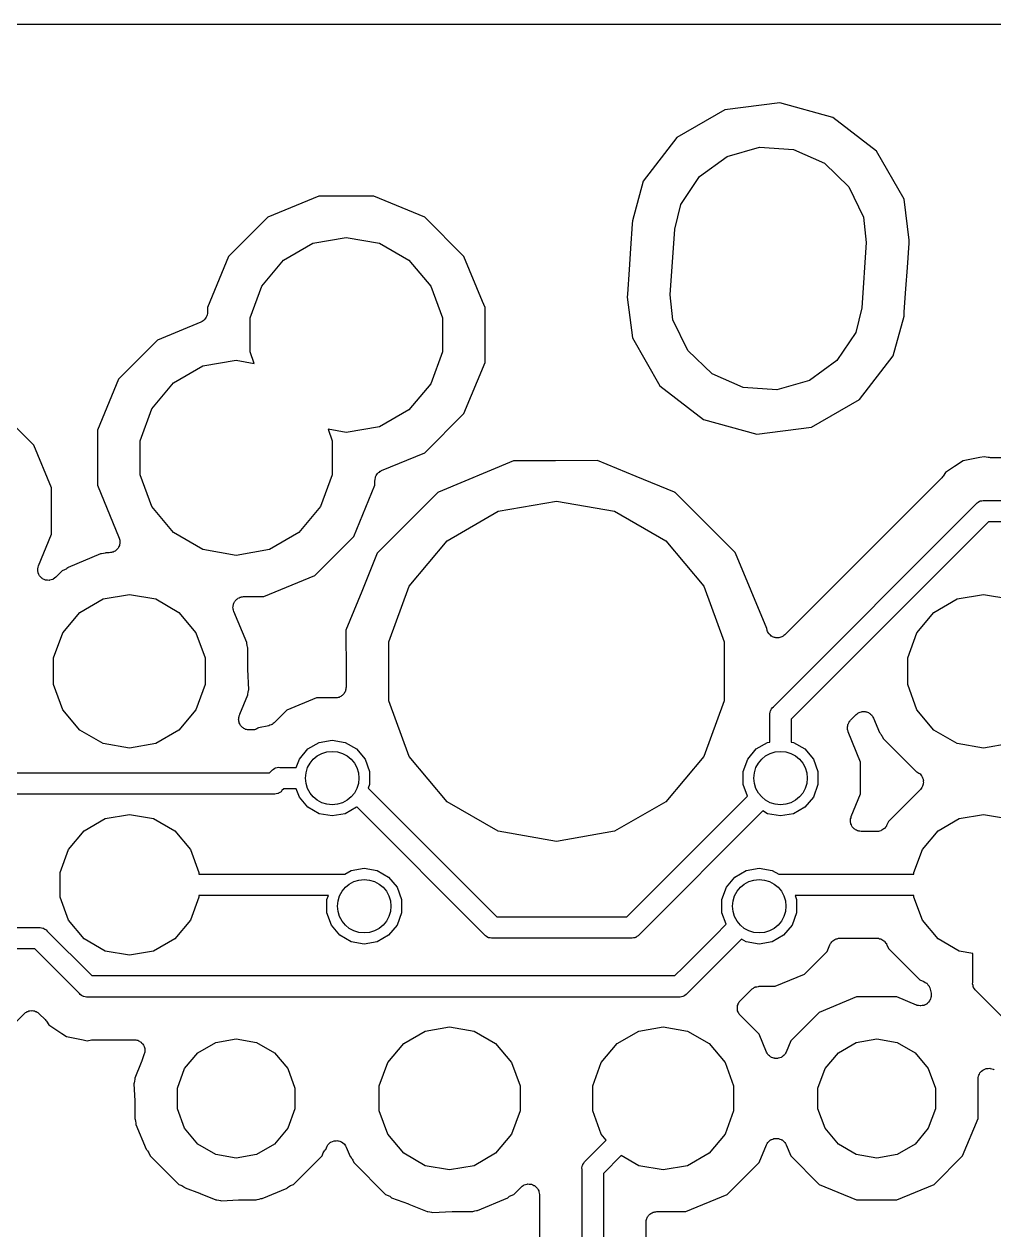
# Model space of a CAD drawing. Extents: x 240.1 to 314.9, y -176.2 to -102.8.
# Drawn here: x 261.64 to 273.17, y -117.13 to -102.79 of the extents above; entities that cross this region are included whole.
import ezdxf

# ---------------------------------------------------------------- set-up
doc = ezdxf.new("R2010")
doc.units = 0
doc.header["$MEASUREMENT"] = 0
doc.layers.add('BLACK', color=7, linetype='CONTINUOUS')

msp = doc.modelspace()

# ---------------------------------------------------------------- linework, layer by layer
at = {"layer": 'BLACK', "linetype": 'CONTINUOUS'}
for p, q in [((257.793, -102.793), (312.995, -102.793)), ((269.974, -103.814), (269.404, -104.141)), ((270.626, -103.731), (269.974, -103.814)), ((271.26, -103.903), (270.626, -103.731)), ((271.779, -104.304), (271.26, -103.903)), ((269.404, -104.141), (269.003, -104.66)), ((269.674, -104.605), (270, -104.367)), ((270, -104.367), (270.388, -104.256)), ((270.388, -104.256), (270.79, -104.284)), ((270.79, -104.284), (271.158, -104.447)), ((272.106, -104.874), (271.779, -104.304)), ((271.158, -104.447), (271.448, -104.727)), ((269.003, -104.66), (268.874, -105.134)), ((269.449, -104.939), (269.674, -104.605)), ((271.448, -104.727), (271.625, -105.089)), ((265.142, -104.839), (264.535, -105.09)), ((265.798, -104.839), (265.142, -104.839)), ((266.405, -105.09), (265.798, -104.839)), ((269.377, -105.232), (269.449, -104.939)), ((272.168, -105.361), (272.106, -104.874)), ((264.535, -105.09), (264.07, -105.555)), ((266.87, -105.555), (266.405, -105.09)), ((271.625, -105.089), (271.657, -105.389)), ((268.872, -105.17), (268.852, -105.46)), ((268.874, -105.134), (268.872, -105.17)), ((268.872, -105.17), (268.872, -105.17)), ((269.323, -106.011), (269.377, -105.232)), ((264.724, -105.601), (265.073, -105.399)), ((265.073, -105.399), (265.47, -105.329)), ((265.47, -105.329), (265.867, -105.399)), ((265.867, -105.399), (266.216, -105.601)), ((271.657, -105.389), (271.603, -106.168)), ((272.146, -105.687), (272.166, -105.397)), ((272.166, -105.397), (272.168, -105.361)), ((272.166, -105.397), (272.166, -105.397)), ((268.852, -105.46), (268.834, -105.713)), ((264.07, -105.555), (263.819, -106.162)), ((264.465, -105.91), (264.724, -105.601)), ((266.216, -105.601), (266.475, -105.91)), ((267.092, -106.091), (266.87, -105.555)), ((272.128, -105.94), (272.146, -105.687)), ((272.146, -105.687), (272.146, -105.687)), ((268.834, -105.713), (268.814, -106.003)), ((268.834, -105.713), (268.834, -105.713)), ((264.327, -106.288), (264.465, -105.91)), ((266.475, -105.91), (266.613, -106.288)), ((272.109, -106.216), (272.128, -105.94)), ((267.121, -106.162), (267.092, -106.091)), ((267.092, -106.091), (267.092, -106.091)), ((268.814, -106.003), (268.812, -106.039)), ((268.812, -106.039), (268.874, -106.526)), ((268.814, -106.003), (268.814, -106.003)), ((269.355, -106.311), (269.323, -106.011)), ((263.811, -106.263), (263.807, -106.27)), ((263.814, -106.249), (263.811, -106.263)), ((263.818, -106.236), (263.814, -106.249)), ((263.819, -106.219), (263.818, -106.228)), ((263.818, -106.228), (263.818, -106.236)), ((263.819, -106.162), (263.819, -106.219)), ((267.121, -106.818), (267.121, -106.162)), ((271.603, -106.168), (271.531, -106.461)), ((272.106, -106.266), (272.109, -106.216)), ((263.741, -106.337), (263.225, -106.55)), ((263.748, -106.332), (263.741, -106.337)), ((263.755, -106.329), (263.748, -106.332)), ((263.766, -106.32), (263.755, -106.329)), ((263.778, -106.313), (263.766, -106.32)), ((263.783, -106.306), (263.778, -106.313)), ((263.789, -106.301), (263.783, -106.306)), ((263.796, -106.289), (263.789, -106.301)), ((263.805, -106.278), (263.796, -106.289)), ((263.807, -106.27), (263.805, -106.278)), ((264.327, -106.692), (264.327, -106.288)), ((266.613, -106.288), (266.613, -106.692)), ((269.532, -106.673), (269.355, -106.311)), ((271.977, -106.74), (272.106, -106.266)), ((268.874, -106.526), (269.201, -107.096)), ((271.531, -106.461), (271.306, -106.795)), ((263.225, -106.55), (262.76, -107.015)), ((264.376, -106.828), (264.327, -106.692)), ((266.613, -106.692), (266.475, -107.07)), ((269.822, -106.953), (269.532, -106.673)), ((263.763, -106.859), (264.16, -106.789)), ((264.16, -106.789), (264.376, -106.828)), ((266.87, -107.425), (267.121, -106.818)), ((271.306, -106.795), (270.98, -107.033)), ((271.576, -107.259), (271.977, -106.74)), ((263.414, -107.061), (263.763, -106.859)), ((270.19, -107.116), (269.822, -106.953)), ((262.76, -107.015), (262.509, -107.622)), ((263.155, -107.37), (263.414, -107.061)), ((266.475, -107.07), (266.216, -107.379)), ((269.201, -107.096), (269.72, -107.497)), ((270.592, -107.144), (270.19, -107.116)), ((270.98, -107.033), (270.592, -107.144)), ((271.006, -107.586), (271.576, -107.259)), ((263.017, -107.748), (263.155, -107.37)), ((266.216, -107.379), (265.867, -107.581)), ((261.752, -107.801), (261.363, -107.411)), ((266.405, -107.89), (266.87, -107.425)), ((269.72, -107.497), (270.354, -107.669)), ((262.509, -107.622), (262.509, -108.278)), ((265.47, -107.651), (265.253, -107.612)), ((265.253, -107.612), (265.303, -107.748)), ((265.867, -107.581), (265.47, -107.651)), ((270.354, -107.669), (271.006, -107.586)), ((261.963, -108.31), (261.752, -107.801)), ((263.017, -108.152), (263.017, -107.748)), ((265.303, -107.748), (265.303, -108.152)), ((265.889, -108.103), (266.405, -107.89)), ((273.008, -107.948), (272.81, -107.987)), ((273.058, -107.938), (273.008, -107.948)), ((273.008, -107.948), (273.008, -107.948)), ((273.108, -107.948), (273.058, -107.938)), ((273.121, -107.948), (273.108, -107.948)), ((273.133, -107.95), (273.121, -107.948)), ((274.041, -107.95), (273.133, -107.95)), ((265.847, -108.134), (265.852, -108.127)), ((265.852, -108.127), (265.864, -108.12)), ((265.864, -108.12), (265.875, -108.111)), ((265.875, -108.111), (265.882, -108.108)), ((265.882, -108.108), (265.889, -108.103)), ((267.461, -107.988), (266.567, -108.359)), ((267.959, -107.988), (267.461, -107.988)), ((267.96, -107.988), (267.959, -107.988)), ((268.458, -107.984), (267.96, -107.988)), ((267.96, -107.988), (267.96, -107.988)), ((268.918, -108.174), (268.458, -107.984)), ((272.6, -108.127), (272.572, -108.17)), ((272.707, -108.056), (272.6, -108.127)), ((272.81, -107.987), (272.707, -108.056)), ((272.707, -108.056), (272.707, -108.056)), ((263.155, -108.53), (263.017, -108.152)), ((265.303, -108.152), (265.165, -108.53)), ((265.811, -108.221), (265.812, -108.212)), ((265.811, -108.278), (265.811, -108.221)), ((265.812, -108.204), (265.816, -108.191)), ((265.812, -108.212), (265.812, -108.204)), ((265.816, -108.191), (265.819, -108.177)), ((265.819, -108.177), (265.823, -108.17)), ((265.823, -108.17), (265.825, -108.162)), ((265.825, -108.162), (265.834, -108.151)), ((265.834, -108.151), (265.841, -108.139)), ((265.841, -108.139), (265.847, -108.134)), ((268.918, -108.175), (268.918, -108.174)), ((269.374, -108.359), (268.918, -108.175)), ((268.918, -108.175), (268.918, -108.175)), ((272.556, -108.189), (270.688, -110.056)), ((272.563, -108.179), (272.556, -108.189)), ((272.572, -108.17), (272.563, -108.179)), ((261.963, -108.86), (261.963, -108.31)), ((262.509, -108.278), (262.769, -108.905)), ((265.56, -108.885), (265.811, -108.278)), ((266.558, -108.364), (265.844, -109.078)), ((266.56, -108.363), (266.558, -108.364)), ((266.567, -108.359), (266.56, -108.363)), ((269.38, -108.363), (269.374, -108.359)), ((269.382, -108.364), (269.38, -108.363)), ((270.096, -109.078), (269.382, -108.364)), ((263.414, -108.839), (263.155, -108.53)), ((265.165, -108.53), (264.906, -108.839)), ((267.278, -108.587), (267.97, -108.465)), ((267.97, -108.465), (268.662, -108.587)), ((270.551, -110.912), (272.964, -108.499)), ((272.964, -108.499), (272.975, -108.486)), ((272.975, -108.486), (272.989, -108.478)), ((272.989, -108.478), (273.003, -108.468)), ((273.003, -108.468), (273.009, -108.467)), ((273.009, -108.467), (273.014, -108.464)), ((273.014, -108.464), (273.03, -108.461)), ((273.03, -108.461), (273.047, -108.457)), ((273.047, -108.457), (273.063, -108.458)), ((273.063, -108.458), (274.485, -108.458)), ((266.669, -108.939), (267.278, -108.587)), ((268.662, -108.587), (269.271, -108.939)), ((263.763, -109.041), (263.414, -108.839)), ((264.906, -108.839), (264.557, -109.041)), ((273.11, -108.712), (270.764, -111.058)), ((274.485, -108.712), (273.11, -108.712)), ((261.808, -109.234), (261.963, -108.86)), ((262.769, -108.905), (262.772, -108.919)), ((262.772, -108.919), (262.776, -108.932)), ((262.774, -108.984), (262.773, -108.992)), ((262.776, -108.976), (262.774, -108.984)), ((262.776, -108.932), (262.776, -108.94)), ((262.776, -108.94), (262.778, -108.949)), ((262.778, -108.949), (262.776, -108.962)), ((262.776, -108.962), (262.776, -108.976)), ((265.095, -109.35), (265.56, -108.885)), ((266.217, -109.478), (266.669, -108.939)), ((269.271, -108.939), (269.723, -109.478)), ((262.548, -109.094), (262.161, -109.255)), ((262.559, -109.094), (262.548, -109.094)), ((262.58, -109.089), (262.559, -109.094)), ((262.559, -109.094), (262.559, -109.094)), ((262.559, -109.094), (262.559, -109.094)), ((262.602, -109.084), (262.58, -109.089)), ((262.61, -109.081), (262.602, -109.084)), ((262.602, -109.084), (262.602, -109.084)), ((262.602, -109.084), (262.602, -109.084)), ((262.651, -109.081), (262.61, -109.081)), ((262.665, -109.079), (262.651, -109.081)), ((262.679, -109.078), (262.665, -109.079)), ((262.687, -109.075), (262.679, -109.078)), ((262.695, -109.073), (262.687, -109.075)), ((262.707, -109.067), (262.695, -109.073)), ((262.72, -109.061), (262.707, -109.067)), ((262.726, -109.056), (262.72, -109.061)), ((262.733, -109.051), (262.726, -109.056)), ((262.742, -109.041), (262.733, -109.051)), ((262.752, -109.031), (262.742, -109.041)), ((262.756, -109.024), (262.752, -109.031)), ((262.761, -109.018), (262.756, -109.024)), ((262.766, -109.005), (262.761, -109.018)), ((262.773, -108.992), (262.766, -109.005)), ((264.16, -109.111), (263.763, -109.041)), ((264.557, -109.041), (264.16, -109.111)), ((265.839, -109.086), (265.655, -109.542)), ((265.843, -109.08), (265.839, -109.086)), ((265.844, -109.078), (265.843, -109.08)), ((270.097, -109.08), (270.096, -109.078)), ((270.101, -109.087), (270.097, -109.08)), ((270.472, -109.982), (270.101, -109.087)), ((261.799, -109.271), (261.804, -109.253)), ((261.799, -109.274), (261.799, -109.271)), ((261.799, -109.277), (261.799, -109.274)), ((261.804, -109.253), (261.808, -109.234)), ((262.146, -109.267), (262.137, -109.275)), ((262.156, -109.261), (262.146, -109.267)), ((262.161, -109.255), (262.156, -109.261)), ((261.801, -109.296), (261.799, -109.277)), ((261.803, -109.315), (261.801, -109.296)), ((261.804, -109.318), (261.803, -109.315)), ((261.804, -109.321), (261.804, -109.318)), ((261.813, -109.338), (261.804, -109.321)), ((261.822, -109.355), (261.813, -109.338)), ((261.824, -109.357), (261.822, -109.355)), ((261.825, -109.36), (261.824, -109.357)), ((261.839, -109.373), (261.825, -109.36)), ((261.853, -109.386), (261.839, -109.373)), ((261.855, -109.388), (261.853, -109.386)), ((261.857, -109.389), (261.855, -109.388)), ((261.875, -109.397), (261.857, -109.389)), ((261.893, -109.405), (261.875, -109.397)), ((261.895, -109.405), (261.893, -109.405)), ((261.898, -109.406), (261.895, -109.405)), ((261.917, -109.407), (261.898, -109.406)), ((261.937, -109.409), (261.917, -109.407)), ((261.939, -109.408), (261.937, -109.409)), ((261.942, -109.408), (261.939, -109.408)), ((261.961, -109.402), (261.942, -109.408)), ((261.979, -109.397), (261.961, -109.402)), ((261.982, -109.396), (261.979, -109.397)), ((261.984, -109.395), (261.982, -109.396)), ((262, -109.383), (261.984, -109.395)), ((262.015, -109.372), (262, -109.383)), ((262.092, -109.296), (262.015, -109.372)), ((262.119, -109.284), (262.092, -109.296)), ((262.127, -109.279), (262.119, -109.284)), ((262.137, -109.275), (262.127, -109.279)), ((264.488, -109.601), (265.095, -109.35)), ((265.654, -109.542), (265.464, -110.002)), ((265.655, -109.542), (265.654, -109.542)), ((265.655, -109.542), (265.655, -109.542)), ((265.976, -110.138), (266.217, -109.478)), ((269.723, -109.478), (269.964, -110.138)), ((262.302, -109.789), (262.577, -109.63)), ((262.577, -109.63), (262.89, -109.575)), ((262.89, -109.575), (263.203, -109.63)), ((263.203, -109.63), (263.478, -109.789)), ((264.124, -109.706), (264.127, -109.698)), ((264.127, -109.698), (264.128, -109.69)), ((264.128, -109.69), (264.134, -109.678)), ((264.134, -109.678), (264.139, -109.664)), ((264.139, -109.664), (264.145, -109.658)), ((264.145, -109.658), (264.148, -109.651)), ((264.148, -109.651), (264.159, -109.641)), ((264.159, -109.641), (264.168, -109.631)), ((264.168, -109.631), (264.175, -109.627)), ((264.175, -109.627), (264.181, -109.621)), ((264.181, -109.621), (264.194, -109.616)), ((264.194, -109.616), (264.206, -109.609)), ((264.206, -109.609), (264.214, -109.607)), ((264.214, -109.607), (264.222, -109.604)), ((264.222, -109.604), (264.236, -109.603)), ((264.236, -109.603), (264.249, -109.601)), ((264.249, -109.601), (264.488, -109.601)), ((272.462, -109.789), (272.737, -109.63)), ((272.737, -109.63), (273.05, -109.575)), ((273.05, -109.575), (273.363, -109.63)), ((262.098, -110.033), (262.302, -109.789)), ((263.478, -109.789), (263.682, -110.033)), ((264.122, -109.734), (264.124, -109.72)), ((264.124, -109.742), (264.122, -109.734)), ((264.124, -109.72), (264.124, -109.706)), ((264.124, -109.75), (264.124, -109.742)), ((264.129, -109.763), (264.124, -109.75)), ((264.132, -109.777), (264.129, -109.763)), ((264.286, -110.148), (264.132, -109.777)), ((272.258, -110.033), (272.462, -109.789)), ((270.476, -110.001), (270.472, -109.982)), ((261.989, -110.331), (262.098, -110.033)), ((263.682, -110.033), (263.791, -110.331)), ((265.464, -110.002), (265.468, -110.5)), ((270.477, -110.003), (270.476, -110.001)), ((270.477, -110.005), (270.477, -110.003)), ((270.481, -110.015), (270.477, -110.005)), ((270.489, -110.027), (270.481, -110.015)), ((270.495, -110.039), (270.489, -110.027)), ((270.501, -110.045), (270.495, -110.039)), ((270.505, -110.052), (270.501, -110.045)), ((270.516, -110.061), (270.505, -110.052)), ((270.526, -110.071), (270.516, -110.061)), ((270.533, -110.074), (270.526, -110.071)), ((270.54, -110.079), (270.533, -110.074)), ((270.553, -110.083), (270.54, -110.079)), ((270.566, -110.089), (270.553, -110.083)), ((270.574, -110.09), (270.566, -110.089)), ((270.582, -110.092), (270.574, -110.09)), ((270.596, -110.092), (270.582, -110.092)), ((270.61, -110.093), (270.596, -110.092)), ((270.618, -110.091), (270.61, -110.093)), ((270.626, -110.09), (270.618, -110.091)), ((270.639, -110.085), (270.626, -110.09)), ((270.652, -110.082), (270.639, -110.085)), ((270.659, -110.077), (270.652, -110.082)), ((270.667, -110.074), (270.659, -110.077)), ((270.677, -110.064), (270.667, -110.074)), ((270.688, -110.056), (270.677, -110.064)), ((272.149, -110.331), (272.258, -110.033)), ((264.286, -110.159), (264.286, -110.148)), ((264.291, -110.18), (264.286, -110.159)), ((264.286, -110.159), (264.286, -110.159)), ((264.286, -110.159), (264.286, -110.159)), ((264.296, -110.202), (264.291, -110.18)), ((264.299, -110.21), (264.296, -110.202)), ((264.296, -110.202), (264.296, -110.202)), ((264.296, -110.202), (264.296, -110.202)), ((264.299, -110.458), (264.299, -110.21)), ((265.976, -110.842), (265.976, -110.138)), ((269.964, -110.138), (269.964, -110.842)), ((261.989, -110.649), (261.989, -110.331)), ((263.791, -110.331), (263.791, -110.649)), ((272.149, -110.649), (272.149, -110.331)), ((264.299, -110.46), (264.299, -110.458)), ((264.299, -110.463), (264.299, -110.46)), ((264.309, -110.711), (264.299, -110.463)), ((265.468, -110.5), (265.468, -110.5)), ((265.468, -110.5), (265.468, -110.501)), ((265.468, -110.501), (265.468, -110.68)), ((262.098, -110.947), (261.989, -110.649)), ((263.791, -110.649), (263.682, -110.947)), ((265.466, -110.703), (265.462, -110.713)), ((265.468, -110.68), (265.466, -110.691)), ((265.466, -110.691), (265.466, -110.703)), ((272.258, -110.947), (272.149, -110.649)), ((264.204, -110.999), (264.299, -110.77)), ((264.299, -110.762), (264.303, -110.74)), ((264.299, -110.77), (264.299, -110.762)), ((264.299, -110.762), (264.299, -110.762)), ((264.299, -110.762), (264.299, -110.762)), ((264.303, -110.74), (264.307, -110.719)), ((264.307, -110.719), (264.309, -110.711)), ((264.307, -110.719), (264.307, -110.719)), ((264.307, -110.719), (264.307, -110.719)), ((265.114, -110.807), (264.763, -110.953)), ((265.341, -110.807), (265.114, -110.807)), ((265.352, -110.806), (265.341, -110.807)), ((265.363, -110.806), (265.352, -110.806)), ((265.374, -110.802), (265.363, -110.806)), ((265.385, -110.8), (265.374, -110.802)), ((265.394, -110.794), (265.385, -110.8)), ((265.405, -110.79), (265.394, -110.794)), ((265.413, -110.783), (265.405, -110.79)), ((265.423, -110.778), (265.413, -110.783)), ((265.43, -110.769), (265.423, -110.778)), ((265.438, -110.762), (265.43, -110.769)), ((265.444, -110.753), (265.438, -110.762)), ((265.451, -110.744), (265.444, -110.753)), ((265.455, -110.734), (265.451, -110.744)), ((265.46, -110.724), (265.455, -110.734)), ((265.462, -110.713), (265.46, -110.724)), ((266.217, -111.502), (265.976, -110.842)), ((269.964, -110.842), (269.723, -111.502)), ((262.302, -111.191), (262.098, -110.947)), ((263.682, -110.947), (263.478, -111.191)), ((264.763, -110.953), (264.613, -111.103)), ((270.509, -110.995), (270.513, -110.978)), ((270.51, -111.011), (270.509, -110.995)), ((270.513, -110.978), (270.516, -110.962)), ((270.516, -110.962), (270.519, -110.957)), ((270.519, -110.957), (270.52, -110.951)), ((270.52, -110.951), (270.53, -110.937)), ((270.53, -110.937), (270.538, -110.923)), ((270.538, -110.923), (270.551, -110.912)), ((271.547, -110.997), (271.557, -110.988)), ((271.557, -110.988), (271.565, -110.984)), ((271.565, -110.984), (271.572, -110.98)), ((271.572, -110.98), (271.585, -110.976)), ((271.585, -110.976), (271.598, -110.971)), ((271.598, -110.971), (271.607, -110.97)), ((271.607, -110.97), (271.615, -110.968)), ((271.615, -110.968), (271.628, -110.969)), ((271.628, -110.969), (271.642, -110.969)), ((271.642, -110.969), (271.65, -110.971)), ((271.65, -110.971), (271.659, -110.972)), ((271.659, -110.972), (271.671, -110.978)), ((271.671, -110.978), (271.684, -110.982)), ((271.684, -110.982), (271.691, -110.987)), ((271.691, -110.987), (271.699, -110.991)), ((271.699, -110.991), (271.708, -111.001)), ((272.462, -111.191), (272.258, -110.947)), ((264.189, -111.061), (264.191, -111.05)), ((264.191, -111.072), (264.189, -111.061)), ((264.191, -111.039), (264.195, -111.029)), ((264.191, -111.05), (264.191, -111.039)), ((264.191, -111.084), (264.191, -111.072)), ((264.195, -111.094), (264.191, -111.084)), ((264.195, -111.029), (264.197, -111.018)), ((264.197, -111.105), (264.195, -111.094)), ((264.197, -111.018), (264.202, -111.004)), ((264.203, -111.114), (264.197, -111.105)), ((264.202, -111.004), (264.203, -111.002)), ((264.203, -111.002), (264.204, -110.999)), ((264.206, -111.125), (264.203, -111.114)), ((264.213, -111.133), (264.206, -111.125)), ((264.219, -111.143), (264.213, -111.133)), ((264.548, -111.138), (264.427, -111.162)), ((264.562, -111.132), (264.548, -111.138)), ((264.577, -111.128), (264.562, -111.132)), ((264.583, -111.124), (264.577, -111.128)), ((264.589, -111.122), (264.583, -111.124)), ((264.601, -111.112), (264.589, -111.122)), ((264.613, -111.103), (264.601, -111.112)), ((270.51, -111.331), (270.51, -111.011)), ((270.764, -111.058), (270.764, -111.331)), ((271.431, -111.151), (271.435, -111.138)), ((271.435, -111.138), (271.437, -111.124)), ((271.437, -111.124), (271.441, -111.117)), ((271.441, -111.117), (271.443, -111.109)), ((271.443, -111.109), (271.451, -111.097)), ((271.451, -111.097), (271.457, -111.085)), ((271.457, -111.085), (271.463, -111.08)), ((271.463, -111.08), (271.468, -111.073)), ((271.468, -111.073), (271.536, -111.005)), ((271.536, -111.005), (271.547, -110.997)), ((271.708, -111.001), (271.719, -111.009)), ((271.719, -111.009), (271.724, -111.016)), ((271.724, -111.016), (271.73, -111.022)), ((271.73, -111.022), (271.736, -111.034)), ((271.736, -111.034), (271.743, -111.046)), ((271.743, -111.046), (271.815, -111.219)), ((262.577, -111.35), (262.302, -111.191)), ((263.478, -111.191), (263.203, -111.35)), ((264.228, -111.15), (264.219, -111.143)), ((264.235, -111.159), (264.228, -111.15)), ((264.244, -111.164), (264.235, -111.159)), ((264.253, -111.171), (264.244, -111.164)), ((264.263, -111.175), (264.253, -111.171)), ((264.273, -111.181), (264.263, -111.175)), ((264.284, -111.183), (264.273, -111.181)), ((264.294, -111.187), (264.284, -111.183)), ((264.305, -111.187), (264.294, -111.187)), ((264.316, -111.188), (264.305, -111.187)), ((264.348, -111.188), (264.316, -111.188)), ((264.363, -111.186), (264.348, -111.188)), ((264.378, -111.185), (264.363, -111.186)), ((264.385, -111.182), (264.378, -111.185)), ((264.392, -111.181), (264.385, -111.182)), ((264.405, -111.173), (264.392, -111.181)), ((264.419, -111.167), (264.405, -111.173)), ((264.427, -111.162), (264.419, -111.167)), ((271.432, -111.16), (271.431, -111.151)), ((271.431, -111.168), (271.432, -111.16)), ((271.434, -111.182), (271.431, -111.168)), ((271.435, -111.195), (271.434, -111.182)), ((271.439, -111.203), (271.435, -111.195)), ((271.441, -111.211), (271.439, -111.203)), ((271.589, -111.571), (271.441, -111.211)), ((271.815, -111.219), (271.821, -111.224)), ((271.821, -111.224), (271.827, -111.234)), ((271.827, -111.234), (271.835, -111.243)), ((271.835, -111.243), (271.839, -111.253)), ((271.839, -111.253), (271.844, -111.261)), ((271.844, -111.261), (271.856, -111.288)), ((272.737, -111.35), (272.462, -111.191)), ((262.89, -111.405), (262.577, -111.35)), ((263.203, -111.35), (262.89, -111.405)), ((264.912, -111.534), (265.013, -111.414)), ((265.013, -111.414), (265.149, -111.336)), ((265.149, -111.336), (265.303, -111.309)), ((265.303, -111.309), (265.457, -111.336)), ((265.457, -111.336), (265.593, -111.414)), ((265.593, -111.414), (265.694, -111.534)), ((270.246, -111.534), (270.347, -111.414)), ((270.347, -111.414), (270.483, -111.336)), ((270.483, -111.336), (270.51, -111.331)), ((270.764, -111.331), (270.791, -111.336)), ((270.791, -111.336), (270.927, -111.414)), ((270.927, -111.414), (271.028, -111.534)), ((271.856, -111.288), (272.252, -111.684)), ((273.05, -111.405), (272.737, -111.35)), ((273.363, -111.35), (273.05, -111.405)), ((264.876, -111.633), (264.912, -111.534)), ((265.694, -111.534), (265.748, -111.682)), ((266.669, -112.041), (266.217, -111.502)), ((269.723, -111.502), (269.271, -112.041)), ((270.192, -111.682), (270.246, -111.534)), ((271.028, -111.534), (271.082, -111.682)), ((261.289, -111.696), (264.558, -111.696)), ((264.558, -111.696), (264.581, -111.674)), ((264.581, -111.674), (264.591, -111.661)), ((264.591, -111.661), (264.606, -111.653)), ((264.606, -111.653), (264.62, -111.643)), ((264.62, -111.643), (264.625, -111.642)), ((264.625, -111.642), (264.63, -111.639)), ((264.63, -111.639), (264.647, -111.636)), ((264.647, -111.636), (264.663, -111.632)), ((264.663, -111.632), (264.68, -111.633)), ((264.68, -111.633), (264.876, -111.633)), ((265.748, -111.682), (265.748, -111.838)), ((270.192, -111.838), (270.192, -111.682)), ((271.082, -111.682), (271.082, -111.838)), ((271.589, -111.949), (271.589, -111.571)), ((272.252, -111.684), (272.259, -111.687)), ((272.259, -111.687), (272.27, -111.695)), ((272.27, -111.695), (272.283, -111.7)), ((272.283, -111.7), (272.289, -111.706)), ((272.289, -111.706), (272.296, -111.711)), ((272.296, -111.711), (272.304, -111.722)), ((265.748, -111.838), (265.732, -111.882)), ((270.242, -111.975), (270.192, -111.838)), ((271.082, -111.838), (271.028, -111.986)), ((272.304, -111.722), (272.314, -111.732)), ((272.314, -111.732), (272.318, -111.739)), ((272.318, -111.739), (272.323, -111.746)), ((272.323, -111.746), (272.327, -111.759)), ((272.329, -111.845), (272.325, -111.858)), ((272.327, -111.759), (272.333, -111.772)), ((272.334, -111.832), (272.329, -111.845)), ((272.333, -111.772), (272.333, -111.78)), ((272.333, -111.78), (272.336, -111.788)), ((272.337, -111.816), (272.334, -111.824)), ((272.334, -111.824), (272.334, -111.832)), ((272.336, -111.788), (272.335, -111.802)), ((272.335, -111.802), (272.337, -111.816)), ((264.605, -111.95), (261.336, -111.95)), ((264.622, -111.952), (264.605, -111.95)), ((264.638, -111.948), (264.622, -111.952)), ((264.655, -111.945), (264.638, -111.948)), ((264.66, -111.942), (264.655, -111.945)), ((264.665, -111.94), (264.66, -111.942)), ((264.679, -111.931), (264.665, -111.94)), ((264.694, -111.922), (264.679, -111.931)), ((264.705, -111.909), (264.694, -111.922)), ((264.727, -111.887), (264.705, -111.909)), ((264.876, -111.887), (264.727, -111.887)), ((264.912, -111.986), (264.876, -111.887)), ((265.013, -112.106), (264.912, -111.986)), ((265.732, -111.882), (267.261, -113.411)), ((268.806, -113.411), (270.242, -111.975)), ((271.028, -111.986), (270.927, -112.106)), ((271.478, -112.219), (271.589, -111.949)), ((272.3, -111.894), (271.92, -112.275)), ((272.308, -111.883), (272.3, -111.894)), ((272.317, -111.873), (272.308, -111.883)), ((272.32, -111.865), (272.317, -111.873)), ((272.325, -111.858), (272.32, -111.865)), ((265.149, -112.184), (265.013, -112.106)), ((265.593, -112.106), (265.457, -112.184)), ((265.595, -112.104), (265.593, -112.106)), ((267.114, -113.624), (265.595, -112.104)), ((267.278, -112.393), (266.669, -112.041)), ((269.271, -112.041), (268.662, -112.393)), ((270.927, -112.106), (270.791, -112.184)), ((262.351, -112.388), (262.603, -112.242)), ((262.603, -112.242), (262.89, -112.192)), ((262.89, -112.192), (263.177, -112.242)), ((263.177, -112.242), (263.429, -112.388)), ((265.303, -112.211), (265.149, -112.184)), ((265.457, -112.184), (265.303, -112.211)), ((270.425, -112.151), (268.953, -113.624)), ((270.483, -112.184), (270.425, -112.151)), ((270.637, -112.211), (270.483, -112.184)), ((270.791, -112.184), (270.637, -112.211)), ((271.468, -112.262), (271.47, -112.254)), ((271.47, -112.276), (271.468, -112.262)), ((271.47, -112.246), (271.475, -112.233)), ((271.47, -112.254), (271.47, -112.246)), ((271.47, -112.29), (271.47, -112.276)), ((271.475, -112.233), (271.478, -112.219)), ((271.92, -112.275), (271.902, -112.317)), ((272.511, -112.388), (272.763, -112.242)), ((272.763, -112.242), (273.05, -112.192)), ((273.05, -112.192), (273.337, -112.242)), ((262.164, -112.611), (262.351, -112.388)), ((263.429, -112.388), (263.616, -112.611)), ((267.97, -112.515), (267.278, -112.393)), ((268.662, -112.393), (267.97, -112.515)), ((271.473, -112.298), (271.47, -112.29)), ((271.474, -112.306), (271.473, -112.298)), ((271.48, -112.318), (271.474, -112.306)), ((271.485, -112.331), (271.48, -112.318)), ((271.49, -112.338), (271.485, -112.331)), ((271.494, -112.345), (271.49, -112.338)), ((271.504, -112.355), (271.494, -112.345)), ((271.513, -112.365), (271.504, -112.355)), ((271.521, -112.369), (271.513, -112.365)), ((271.527, -112.375), (271.521, -112.369)), ((271.54, -112.38), (271.527, -112.375)), ((271.552, -112.387), (271.54, -112.38)), ((271.56, -112.389), (271.552, -112.387)), ((271.568, -112.392), (271.56, -112.389)), ((271.581, -112.393), (271.568, -112.392)), ((271.595, -112.395), (271.581, -112.393)), ((271.785, -112.395), (271.595, -112.395)), ((271.793, -112.394), (271.785, -112.395)), ((271.801, -112.394), (271.793, -112.394)), ((271.815, -112.39), (271.801, -112.394)), ((271.828, -112.387), (271.815, -112.39)), ((271.835, -112.383), (271.828, -112.387)), ((271.843, -112.381), (271.835, -112.383)), ((271.854, -112.372), (271.843, -112.381)), ((271.866, -112.365), (271.854, -112.372)), ((271.872, -112.359), (271.866, -112.365)), ((271.878, -112.354), (271.872, -112.359)), ((271.886, -112.342), (271.878, -112.354)), ((271.895, -112.331), (271.886, -112.342)), ((271.898, -112.324), (271.895, -112.331)), ((271.902, -112.317), (271.898, -112.324)), ((272.324, -112.611), (272.511, -112.388)), ((262.065, -112.884), (262.164, -112.611)), ((263.616, -112.611), (263.715, -112.884)), ((272.224, -112.884), (272.324, -112.611)), ((265.53, -112.86), (265.684, -112.833)), ((265.684, -112.833), (265.838, -112.86)), ((270.229, -112.86), (270.383, -112.833)), ((270.383, -112.833), (270.537, -112.86)), ((262.065, -113.176), (262.065, -112.884)), ((263.715, -112.884), (263.715, -112.903)), ((263.715, -112.903), (265.424, -112.903)), ((265.424, -112.903), (265.441, -112.902)), ((265.441, -112.902), (265.452, -112.904)), ((265.452, -112.904), (265.53, -112.86)), ((265.838, -112.86), (265.974, -112.938)), ((265.974, -112.938), (266.075, -113.058)), ((269.992, -113.058), (270.093, -112.938)), ((270.093, -112.938), (270.229, -112.86)), ((270.537, -112.86), (270.615, -112.904)), ((270.615, -112.904), (270.626, -112.902)), ((270.626, -112.902), (270.643, -112.903)), ((270.643, -112.903), (272.224, -112.903)), ((272.224, -112.903), (272.224, -112.884)), ((266.075, -113.058), (266.128, -113.206)), ((269.938, -113.206), (269.992, -113.058)), ((262.164, -113.449), (262.065, -113.176)), ((263.715, -113.176), (263.616, -113.449)), ((265.257, -113.157), (263.715, -113.157)), ((263.715, -113.157), (263.715, -113.176)), ((265.239, -113.206), (265.257, -113.157)), ((265.239, -113.362), (265.239, -113.206)), ((266.128, -113.206), (266.128, -113.362)), ((269.938, -113.362), (269.938, -113.206)), ((272.224, -113.157), (270.81, -113.157)), ((270.81, -113.157), (270.827, -113.206)), ((270.827, -113.206), (270.827, -113.362)), ((272.224, -113.176), (272.224, -113.157)), ((272.324, -113.449), (272.224, -113.176)), ((265.293, -113.51), (265.239, -113.362)), ((266.128, -113.362), (266.075, -113.51)), ((267.261, -113.411), (268.806, -113.411)), ((269.988, -113.499), (269.938, -113.362)), ((270.827, -113.362), (270.774, -113.51)), ((261.455, -113.538), (261.812, -113.538)), ((261.812, -113.538), (261.829, -113.537)), ((261.829, -113.537), (261.845, -113.541)), ((261.845, -113.541), (261.862, -113.544)), ((261.862, -113.544), (261.867, -113.547)), ((261.867, -113.547), (261.872, -113.548)), ((261.872, -113.548), (261.886, -113.558)), ((261.886, -113.558), (261.901, -113.566)), ((261.901, -113.566), (261.912, -113.579)), ((262.351, -113.672), (262.164, -113.449)), ((263.616, -113.449), (263.429, -113.672)), ((265.394, -113.63), (265.293, -113.51)), ((266.075, -113.51), (265.974, -113.63)), ((269.857, -113.631), (269.988, -113.499)), ((270.774, -113.51), (270.673, -113.63)), ((272.511, -113.672), (272.324, -113.449)), ((261.912, -113.579), (262.442, -114.11)), ((262.603, -113.818), (262.351, -113.672)), ((263.429, -113.672), (263.177, -113.818)), ((265.53, -113.708), (265.394, -113.63)), ((265.684, -113.735), (265.53, -113.708)), ((265.838, -113.708), (265.684, -113.735)), ((265.974, -113.63), (265.838, -113.708)), ((267.125, -113.637), (267.114, -113.624)), ((267.14, -113.645), (267.125, -113.637)), ((267.153, -113.655), (267.14, -113.645)), ((267.159, -113.656), (267.153, -113.655)), ((267.164, -113.659), (267.159, -113.656)), ((267.18, -113.662), (267.164, -113.659)), ((267.197, -113.666), (267.18, -113.662)), ((267.214, -113.665), (267.197, -113.666)), ((268.853, -113.665), (267.214, -113.665)), ((268.87, -113.666), (268.853, -113.665)), ((268.887, -113.662), (268.87, -113.666)), ((268.903, -113.659), (268.887, -113.662)), ((268.908, -113.656), (268.903, -113.659)), ((268.913, -113.655), (268.908, -113.656)), ((268.927, -113.645), (268.913, -113.655)), ((268.942, -113.637), (268.927, -113.645)), ((268.953, -113.624), (268.942, -113.637)), ((269.476, -114.012), (269.857, -113.631)), ((269.857, -113.631), (269.857, -113.631)), ((270.171, -113.675), (270.036, -113.81)), ((270.229, -113.708), (270.171, -113.675)), ((270.383, -113.735), (270.229, -113.708)), ((270.537, -113.708), (270.383, -113.735)), ((270.673, -113.63), (270.537, -113.708)), ((271.231, -113.728), (271.24, -113.718)), ((271.24, -113.718), (271.247, -113.706)), ((271.247, -113.706), (271.254, -113.701)), ((271.254, -113.701), (271.259, -113.695)), ((271.259, -113.695), (271.271, -113.688)), ((271.271, -113.688), (271.282, -113.679)), ((271.282, -113.679), (271.29, -113.677)), ((271.29, -113.677), (271.298, -113.673)), ((271.298, -113.673), (271.311, -113.67)), ((271.311, -113.67), (271.324, -113.666)), ((271.324, -113.666), (271.333, -113.666)), ((271.333, -113.666), (271.341, -113.665)), ((271.341, -113.665), (271.785, -113.665)), ((271.785, -113.665), (271.793, -113.666)), ((271.793, -113.666), (271.801, -113.666)), ((271.801, -113.666), (271.815, -113.67)), ((271.815, -113.67), (271.828, -113.673)), ((271.828, -113.673), (271.835, -113.677)), ((271.835, -113.677), (271.843, -113.679)), ((271.843, -113.679), (271.854, -113.688)), ((271.854, -113.688), (271.866, -113.695)), ((271.866, -113.695), (271.872, -113.701)), ((271.872, -113.701), (271.878, -113.706)), ((271.878, -113.706), (271.886, -113.718)), ((271.886, -113.718), (271.895, -113.728)), ((272.763, -113.818), (272.511, -113.672)), ((261.765, -113.792), (261.455, -113.792)), ((262.296, -114.322), (261.765, -113.792)), ((262.89, -113.868), (262.603, -113.818)), ((263.177, -113.818), (262.89, -113.868)), ((270.036, -113.81), (269.655, -114.191)), ((270.036, -113.81), (270.036, -113.81)), ((270.923, -114.091), (271.19, -113.824)), ((271.19, -113.824), (271.224, -113.743)), ((271.224, -113.743), (271.228, -113.736)), ((271.228, -113.736), (271.231, -113.728)), ((271.895, -113.728), (271.898, -113.736)), ((271.898, -113.736), (271.902, -113.743)), ((271.902, -113.743), (271.92, -113.785)), ((271.92, -113.785), (272.295, -114.16)), ((272.923, -113.846), (272.763, -113.818)), ((272.923, -114.192), (272.923, -113.846)), ((262.442, -114.11), (269.378, -114.11)), ((269.378, -114.11), (269.476, -114.012)), ((269.476, -114.012), (269.476, -114.012)), ((270.572, -114.236), (270.923, -114.091)), ((269.655, -114.191), (269.524, -114.322)), ((269.655, -114.191), (269.655, -114.191)), ((270.159, -114.406), (270.291, -114.274)), ((270.291, -114.274), (270.296, -114.27)), ((270.296, -114.27), (270.299, -114.266)), ((270.299, -114.266), (270.314, -114.258)), ((270.314, -114.258), (270.327, -114.248)), ((270.327, -114.248), (270.333, -114.247)), ((270.333, -114.247), (270.338, -114.244)), ((270.338, -114.244), (270.354, -114.241)), ((270.354, -114.241), (270.37, -114.237)), ((270.37, -114.237), (270.376, -114.237)), ((270.376, -114.237), (270.381, -114.236)), ((270.381, -114.236), (270.572, -114.236)), ((272.295, -114.16), (272.342, -114.18)), ((272.342, -114.18), (272.357, -114.19)), ((272.357, -114.19), (272.372, -114.198)), ((272.372, -114.198), (272.375, -114.201)), ((272.375, -114.201), (272.379, -114.204)), ((272.379, -114.204), (272.39, -114.218)), ((272.39, -114.218), (272.401, -114.231)), ((272.401, -114.231), (272.403, -114.235)), ((272.403, -114.235), (272.406, -114.239)), ((272.406, -114.239), (272.411, -114.256)), ((272.411, -114.256), (272.417, -114.272)), ((272.417, -114.272), (272.427, -114.318)), ((272.922, -114.209), (272.923, -114.192)), ((272.926, -114.225), (272.922, -114.209)), ((272.929, -114.242), (272.926, -114.225)), ((272.932, -114.246), (272.929, -114.242)), ((272.933, -114.252), (272.932, -114.246)), ((272.943, -114.266), (272.933, -114.252)), ((272.951, -114.28), (272.943, -114.266)), ((272.964, -114.291), (272.951, -114.28)), ((273.681, -115.008), (272.964, -114.291)), ((262.306, -114.335), (262.296, -114.322)), ((262.321, -114.344), (262.306, -114.335)), ((262.335, -114.353), (262.321, -114.344)), ((262.34, -114.355), (262.335, -114.353)), ((262.345, -114.358), (262.34, -114.355)), ((262.362, -114.361), (262.345, -114.358)), ((262.378, -114.365), (262.362, -114.361)), ((262.395, -114.364), (262.378, -114.365)), ((269.425, -114.364), (262.395, -114.364)), ((269.442, -114.365), (269.425, -114.364)), ((269.458, -114.361), (269.442, -114.365)), ((269.475, -114.358), (269.458, -114.361)), ((269.48, -114.355), (269.475, -114.358)), ((269.485, -114.353), (269.48, -114.355)), ((269.499, -114.344), (269.485, -114.353)), ((269.513, -114.335), (269.499, -114.344)), ((269.524, -114.322), (269.513, -114.335)), ((270.134, -114.442), (270.14, -114.433)), ((270.14, -114.433), (270.145, -114.423)), ((270.145, -114.423), (270.153, -114.415)), ((270.153, -114.415), (270.159, -114.406)), ((271.54, -114.363), (271.097, -114.547)), ((272.02, -114.363), (271.54, -114.363)), ((272.253, -114.46), (272.02, -114.363)), ((272.397, -114.424), (272.386, -114.438)), ((272.409, -114.411), (272.397, -114.424)), ((272.411, -114.407), (272.409, -114.411)), ((272.413, -114.404), (272.411, -114.407)), ((272.419, -114.387), (272.413, -114.404)), ((272.426, -114.37), (272.419, -114.387)), ((272.428, -114.362), (272.426, -114.366)), ((272.426, -114.366), (272.426, -114.37)), ((272.427, -114.318), (272.427, -114.322)), ((272.427, -114.322), (272.428, -114.326)), ((272.428, -114.326), (272.427, -114.344)), ((272.427, -114.344), (272.428, -114.362)), ((261.363, -114.839), (261.638, -114.563)), ((261.638, -114.563), (261.647, -114.557)), ((261.647, -114.557), (261.655, -114.549)), ((261.655, -114.549), (261.665, -114.544)), ((261.665, -114.544), (261.674, -114.538)), ((261.674, -114.538), (261.685, -114.535)), ((261.685, -114.535), (261.695, -114.53)), ((261.695, -114.53), (261.706, -114.529)), ((261.706, -114.529), (261.717, -114.526)), ((261.717, -114.526), (261.728, -114.527)), ((261.728, -114.527), (261.739, -114.526)), ((261.739, -114.526), (261.75, -114.529)), ((261.75, -114.529), (261.761, -114.53)), ((261.761, -114.53), (261.771, -114.535)), ((261.771, -114.535), (261.782, -114.538)), ((261.782, -114.538), (261.791, -114.544)), ((261.791, -114.544), (261.801, -114.549)), ((261.801, -114.549), (261.809, -114.557)), ((261.809, -114.557), (261.818, -114.563)), ((261.818, -114.563), (261.887, -114.632)), ((270.123, -114.485), (270.125, -114.474)), ((270.123, -114.496), (270.123, -114.485)), ((270.123, -114.507), (270.123, -114.496)), ((270.125, -114.517), (270.123, -114.507)), ((270.125, -114.474), (270.126, -114.463)), ((270.126, -114.528), (270.125, -114.517)), ((270.126, -114.463), (270.131, -114.453)), ((270.131, -114.539), (270.126, -114.528)), ((270.131, -114.453), (270.134, -114.442)), ((270.134, -114.549), (270.131, -114.539)), ((270.14, -114.558), (270.134, -114.549)), ((270.145, -114.568), (270.14, -114.558)), ((270.153, -114.576), (270.145, -114.568)), ((270.159, -114.585), (270.153, -114.576)), ((271.097, -114.547), (270.757, -114.887)), ((272.257, -114.461), (272.253, -114.46)), ((272.261, -114.463), (272.257, -114.461)), ((272.279, -114.466), (272.261, -114.463)), ((272.296, -114.47), (272.279, -114.466)), ((272.301, -114.469), (272.296, -114.47)), ((272.305, -114.47), (272.301, -114.469)), ((272.322, -114.466), (272.305, -114.47)), ((272.34, -114.464), (272.322, -114.466)), ((272.344, -114.462), (272.34, -114.464)), ((272.348, -114.461), (272.344, -114.462)), ((272.363, -114.452), (272.348, -114.461)), ((272.379, -114.444), (272.363, -114.452)), ((272.382, -114.441), (272.379, -114.444)), ((272.386, -114.438), (272.382, -114.441)), ((261.887, -114.632), (261.894, -114.643)), ((261.894, -114.643), (261.903, -114.652)), ((261.903, -114.652), (261.932, -114.694)), ((261.932, -114.694), (262.085, -114.797)), ((266.409, -114.77), (266.7, -114.719)), ((266.7, -114.719), (266.991, -114.77)), ((268.949, -114.77), (269.24, -114.719)), ((269.24, -114.719), (269.531, -114.77)), ((270.381, -114.807), (270.159, -114.585)), ((262.085, -114.797), (262.085, -114.797)), ((262.085, -114.797), (262.142, -114.835)), ((262.142, -114.835), (262.339, -114.874)), ((263.917, -114.903), (264.16, -114.861)), ((264.16, -114.861), (264.403, -114.903)), ((266.153, -114.918), (266.409, -114.77)), ((266.991, -114.77), (267.247, -114.918)), ((268.693, -114.918), (268.949, -114.77)), ((269.531, -114.77), (269.787, -114.918)), ((270.468, -115.018), (270.381, -114.807)), ((271.537, -114.903), (271.78, -114.861)), ((271.78, -114.861), (272.023, -114.903)), ((262.339, -114.874), (262.339, -114.874)), ((262.339, -114.874), (262.389, -114.884)), ((262.389, -114.884), (262.44, -114.874)), ((262.44, -114.874), (262.452, -114.874)), ((262.452, -114.874), (262.464, -114.872)), ((262.464, -114.872), (262.947, -114.872)), ((262.947, -114.872), (262.958, -114.873)), ((262.958, -114.873), (262.968, -114.873)), ((262.968, -114.873), (262.979, -114.877)), ((262.979, -114.877), (262.991, -114.879)), ((262.991, -114.879), (263, -114.884)), ((263, -114.884), (263.01, -114.888)), ((263.01, -114.888), (263.019, -114.895)), ((263.019, -114.895), (263.029, -114.901)), ((263.029, -114.901), (263.036, -114.909)), ((263.036, -114.909), (263.044, -114.916)), ((263.044, -114.916), (263.05, -114.926)), ((263.05, -114.926), (263.057, -114.935)), ((263.057, -114.935), (263.061, -114.945)), ((263.061, -114.945), (263.066, -114.954)), ((263.066, -114.954), (263.069, -114.965)), ((263.069, -114.965), (263.073, -114.976)), ((263.073, -114.976), (263.073, -114.987)), ((263.073, -114.987), (263.074, -114.997)), ((263.074, -114.997), (263.073, -115.009)), ((263.073, -115.009), (263.073, -115.021)), ((263.704, -115.027), (263.917, -114.903)), ((264.403, -114.903), (264.616, -115.027)), ((265.963, -115.144), (266.153, -114.918)), ((267.247, -114.918), (267.437, -115.144)), ((268.503, -115.144), (268.693, -114.918)), ((269.787, -114.918), (269.977, -115.144)), ((270.757, -114.887), (270.703, -115.018)), ((271.324, -115.027), (271.537, -114.903)), ((272.023, -114.903), (272.236, -115.027)), ((263.031, -115.142), (262.953, -115.33)), ((263.032, -115.138), (263.031, -115.142)), ((263.034, -115.135), (263.032, -115.138)), ((263.067, -115.041), (263.034, -115.135)), ((263.069, -115.03), (263.067, -115.041)), ((263.073, -115.021), (263.069, -115.03)), ((263.546, -115.215), (263.704, -115.027)), ((264.616, -115.027), (264.774, -115.215)), ((265.862, -115.422), (265.963, -115.144)), ((267.437, -115.144), (267.538, -115.422)), ((268.402, -115.422), (268.503, -115.144)), ((269.977, -115.144), (270.078, -115.422)), ((270.477, -115.032), (270.468, -115.018)), ((270.485, -115.046), (270.477, -115.032)), ((270.489, -115.05), (270.485, -115.046)), ((270.492, -115.055), (270.489, -115.05)), ((270.505, -115.065), (270.492, -115.055)), ((270.517, -115.076), (270.505, -115.065)), ((270.523, -115.078), (270.517, -115.076)), ((270.527, -115.082), (270.523, -115.078)), ((270.543, -115.087), (270.527, -115.082)), ((270.558, -115.093), (270.543, -115.087)), ((270.564, -115.093), (270.558, -115.093)), ((270.569, -115.095), (270.564, -115.093)), ((270.586, -115.094), (270.569, -115.095)), ((270.602, -115.095), (270.586, -115.094)), ((270.608, -115.093), (270.602, -115.095)), ((270.613, -115.093), (270.608, -115.093)), ((270.628, -115.087), (270.613, -115.093)), ((270.644, -115.082), (270.628, -115.087)), ((270.649, -115.078), (270.644, -115.082)), ((270.654, -115.076), (270.649, -115.078)), ((270.666, -115.065), (270.654, -115.076)), ((270.679, -115.055), (270.666, -115.065)), ((270.682, -115.05), (270.679, -115.055)), ((270.686, -115.046), (270.682, -115.05)), ((270.694, -115.032), (270.686, -115.046)), ((270.703, -115.018), (270.694, -115.032)), ((271.166, -115.215), (271.324, -115.027)), ((272.236, -115.027), (272.394, -115.215)), ((263.462, -115.447), (263.546, -115.215)), ((264.774, -115.215), (264.858, -115.447)), ((271.082, -115.447), (271.166, -115.215)), ((272.394, -115.215), (272.478, -115.447)), ((272.993, -115.301), (272.994, -115.295)), ((272.994, -115.295), (273.002, -115.281)), ((273.002, -115.281), (273.009, -115.266)), ((273.009, -115.266), (273.013, -115.262)), ((273.013, -115.262), (273.016, -115.257)), ((273.016, -115.257), (273.029, -115.246)), ((273.029, -115.246), (273.041, -115.235)), ((273.041, -115.235), (273.046, -115.232)), ((273.046, -115.232), (273.05, -115.229)), ((273.05, -115.229), (273.066, -115.223)), ((273.066, -115.223), (273.081, -115.216)), ((273.081, -115.216), (273.086, -115.215)), ((273.086, -115.215), (273.091, -115.213)), ((273.091, -115.213), (273.108, -115.213)), ((273.108, -115.213), (273.125, -115.212)), ((273.125, -115.212), (273.13, -115.213)), ((273.13, -115.213), (273.136, -115.213)), ((273.136, -115.213), (273.151, -115.219)), ((273.151, -115.219), (273.167, -115.223)), ((273.167, -115.223), (273.172, -115.227)), ((273.172, -115.227), (273.177, -115.229)), ((262.946, -115.384), (262.942, -115.396)), ((262.942, -115.396), (262.953, -115.599)), ((262.95, -115.363), (262.946, -115.384)), ((262.953, -115.342), (262.95, -115.363)), ((262.953, -115.33), (262.953, -115.342)), ((265.862, -115.718), (265.862, -115.422)), ((267.538, -115.422), (267.538, -115.718)), ((268.402, -115.718), (268.402, -115.422)), ((270.078, -115.422), (270.078, -115.718)), ((272.986, -115.339), (272.989, -115.322)), ((272.986, -115.81), (272.986, -115.339)), ((272.989, -115.322), (272.991, -115.306)), ((272.991, -115.306), (272.993, -115.301)), ((263.462, -115.693), (263.462, -115.447)), ((264.858, -115.447), (264.858, -115.693)), ((271.082, -115.693), (271.082, -115.447)), ((272.478, -115.447), (272.478, -115.693)), ((262.953, -115.599), (262.953, -115.603)), ((262.953, -115.603), (262.953, -115.606)), ((262.953, -115.606), (262.953, -115.81)), ((263.546, -115.925), (263.462, -115.693)), ((264.858, -115.693), (264.774, -115.925)), ((265.963, -115.996), (265.862, -115.718)), ((267.538, -115.718), (267.437, -115.996)), ((268.503, -115.996), (268.402, -115.718)), ((270.078, -115.718), (269.977, -115.996)), ((271.166, -115.925), (271.082, -115.693)), ((272.478, -115.693), (272.394, -115.925)), ((262.953, -115.81), (262.958, -115.821)), ((262.958, -115.821), (262.963, -115.842)), ((262.963, -115.842), (262.968, -115.863)), ((262.968, -115.863), (262.968, -115.879)), ((272.803, -116.253), (272.986, -115.81)), ((262.968, -115.879), (263.091, -116.175)), ((263.704, -116.113), (263.546, -115.925)), ((264.774, -115.925), (264.616, -116.113)), ((266.153, -116.222), (265.963, -115.996)), ((267.437, -115.996), (267.247, -116.222)), ((268.563, -116.067), (268.503, -115.996)), ((269.977, -115.996), (269.787, -116.222)), ((271.324, -116.113), (271.166, -115.925)), ((272.394, -115.925), (272.236, -116.113)), ((263.917, -116.236), (263.704, -116.113)), ((264.616, -116.113), (264.403, -116.236)), ((265.225, -116.178), (265.233, -116.156)), ((265.233, -116.156), (265.243, -116.138)), ((265.243, -116.138), (265.252, -116.12)), ((265.252, -116.12), (265.254, -116.119)), ((265.254, -116.119), (265.255, -116.117)), ((265.255, -116.117), (265.27, -116.104)), ((265.27, -116.104), (265.284, -116.091)), ((265.284, -116.091), (265.286, -116.09)), ((265.286, -116.09), (265.288, -116.089)), ((265.288, -116.089), (265.307, -116.081)), ((265.307, -116.081), (265.325, -116.074)), ((265.325, -116.074), (265.327, -116.074)), ((265.327, -116.074), (265.329, -116.073)), ((265.329, -116.073), (265.349, -116.073)), ((265.349, -116.073), (265.369, -116.072)), ((265.369, -116.072), (265.371, -116.073)), ((265.371, -116.073), (265.373, -116.073)), ((265.373, -116.073), (265.392, -116.079)), ((265.392, -116.079), (265.411, -116.085)), ((265.411, -116.085), (265.413, -116.086)), ((265.413, -116.086), (265.415, -116.087)), ((265.415, -116.087), (265.43, -116.1)), ((265.43, -116.1), (265.446, -116.112)), ((265.446, -116.112), (265.447, -116.114)), ((265.447, -116.114), (265.449, -116.115)), ((265.449, -116.115), (265.459, -116.132)), ((265.459, -116.132), (265.47, -116.149)), ((265.47, -116.149), (265.516, -116.261)), ((268.316, -116.314), (268.563, -116.067)), ((270.381, -116.333), (270.468, -116.122)), ((270.468, -116.122), (270.477, -116.108)), ((270.477, -116.108), (270.485, -116.094)), ((270.485, -116.094), (270.489, -116.09)), ((270.489, -116.09), (270.492, -116.085)), ((270.492, -116.085), (270.505, -116.075)), ((270.505, -116.075), (270.517, -116.064)), ((270.517, -116.064), (270.523, -116.062)), ((270.523, -116.062), (270.527, -116.058)), ((270.527, -116.058), (270.543, -116.053)), ((270.543, -116.053), (270.558, -116.047)), ((270.558, -116.047), (270.564, -116.047)), ((270.564, -116.047), (270.569, -116.045)), ((270.569, -116.045), (270.586, -116.046)), ((270.586, -116.046), (270.602, -116.045)), ((270.602, -116.045), (270.608, -116.047)), ((270.608, -116.047), (270.613, -116.047)), ((270.613, -116.047), (270.628, -116.053)), ((270.628, -116.053), (270.644, -116.058)), ((270.644, -116.058), (270.649, -116.062)), ((270.649, -116.062), (270.654, -116.064)), ((270.654, -116.064), (270.666, -116.075)), ((270.666, -116.075), (270.679, -116.085)), ((270.679, -116.085), (270.682, -116.09)), ((270.682, -116.09), (270.686, -116.094)), ((270.686, -116.094), (270.694, -116.108)), ((270.694, -116.108), (270.703, -116.122)), ((270.703, -116.122), (270.757, -116.253)), ((271.537, -116.236), (271.324, -116.113)), ((272.236, -116.113), (272.023, -116.236)), ((263.091, -116.175), (263.099, -116.181)), ((263.099, -116.181), (263.103, -116.188)), ((263.103, -116.188), (263.109, -116.193)), ((263.109, -116.193), (263.115, -116.206)), ((263.115, -116.206), (263.123, -116.218)), ((263.123, -116.218), (263.137, -116.253)), ((263.137, -116.253), (263.477, -116.593)), ((264.16, -116.279), (263.917, -116.236)), ((264.403, -116.236), (264.16, -116.279)), ((264.843, -116.593), (265.183, -116.253)), ((265.183, -116.253), (265.197, -116.218)), ((265.197, -116.218), (265.205, -116.206)), ((265.205, -116.206), (265.211, -116.193)), ((265.211, -116.193), (265.217, -116.188)), ((265.217, -116.188), (265.221, -116.181)), ((265.221, -116.181), (265.225, -116.178)), ((265.516, -116.261), (265.523, -116.266)), ((265.523, -116.266), (265.529, -116.275)), ((265.529, -116.275), (265.536, -116.283)), ((265.536, -116.283), (265.541, -116.294)), ((265.541, -116.294), (265.547, -116.303)), ((266.409, -116.37), (266.153, -116.222)), ((267.247, -116.222), (266.991, -116.37)), ((268.74, -116.249), (268.529, -116.461)), ((268.949, -116.37), (268.74, -116.249)), ((269.787, -116.222), (269.531, -116.37)), ((270.757, -116.253), (271.097, -116.593)), ((271.78, -116.279), (271.537, -116.236)), ((272.023, -116.236), (271.78, -116.279)), ((272.463, -116.593), (272.803, -116.253)), ((265.547, -116.303), (265.559, -116.333)), ((265.559, -116.333), (265.937, -116.711)), ((266.7, -116.421), (266.409, -116.37)), ((266.991, -116.37), (266.7, -116.421)), ((268.273, -116.397), (268.278, -116.381)), ((268.275, -116.414), (268.273, -116.397)), ((268.275, -125.394), (268.275, -116.414)), ((268.278, -116.381), (268.281, -116.364)), ((268.281, -116.364), (268.283, -116.359)), ((268.283, -116.359), (268.285, -116.354)), ((268.285, -116.354), (268.295, -116.34)), ((268.295, -116.34), (268.303, -116.325)), ((268.303, -116.325), (268.316, -116.314)), ((269.24, -116.421), (268.949, -116.37)), ((269.531, -116.37), (269.24, -116.421)), ((270.003, -116.711), (270.381, -116.333)), ((267.623, -116.589), (267.629, -116.587)), ((267.629, -116.587), (267.645, -116.589)), ((268.529, -116.461), (268.529, -125.347)), ((263.477, -116.593), (263.512, -116.607)), ((263.512, -116.607), (263.524, -116.615)), ((263.524, -116.615), (263.537, -116.621)), ((263.537, -116.621), (263.542, -116.627)), ((263.542, -116.627), (263.549, -116.631)), ((263.549, -116.631), (263.552, -116.635)), ((263.552, -116.635), (263.725, -116.696)), ((263.725, -116.696), (263.728, -116.698)), ((263.728, -116.698), (263.732, -116.699)), ((263.732, -116.699), (263.92, -116.776)), ((264.469, -116.762), (264.765, -116.639)), ((264.765, -116.639), (264.771, -116.631)), ((264.771, -116.631), (264.778, -116.627)), ((264.778, -116.627), (264.783, -116.621)), ((264.783, -116.621), (264.796, -116.615)), ((264.796, -116.615), (264.808, -116.607)), ((264.808, -116.607), (264.843, -116.593)), ((265.937, -116.711), (265.967, -116.723)), ((265.967, -116.723), (265.976, -116.729)), ((265.976, -116.729), (265.987, -116.734)), ((267.413, -116.734), (267.424, -116.729)), ((267.424, -116.729), (267.433, -116.723)), ((267.433, -116.723), (267.463, -116.711)), ((267.463, -116.711), (267.55, -116.624)), ((267.55, -116.624), (267.564, -116.614)), ((267.564, -116.614), (267.576, -116.604)), ((267.576, -116.604), (267.582, -116.602)), ((267.582, -116.602), (267.586, -116.599)), ((267.586, -116.599), (267.602, -116.594)), ((267.602, -116.594), (267.618, -116.589)), ((267.618, -116.589), (267.623, -116.589)), ((267.645, -116.589), (267.662, -116.589)), ((267.662, -116.589), (267.667, -116.59)), ((267.667, -116.59), (267.673, -116.591)), ((267.673, -116.591), (267.688, -116.598)), ((267.688, -116.598), (267.703, -116.604)), ((267.703, -116.604), (267.708, -116.607)), ((267.708, -116.607), (267.713, -116.61)), ((267.713, -116.61), (267.724, -116.621)), ((267.724, -116.621), (267.737, -116.632)), ((267.737, -116.632), (267.74, -116.637)), ((267.74, -116.637), (267.744, -116.641)), ((267.744, -116.641), (267.751, -116.656)), ((267.751, -116.656), (267.759, -116.67)), ((267.759, -116.67), (267.76, -116.676)), ((267.76, -116.676), (267.762, -116.681)), ((267.762, -116.681), (267.764, -116.697)), ((267.764, -116.697), (267.767, -116.714)), ((267.767, -116.714), (267.767, -125.325)), ((269.508, -116.916), (270.003, -116.711)), ((271.097, -116.593), (271.54, -116.776)), ((272.02, -116.776), (272.463, -116.593)), ((263.92, -116.776), (263.932, -116.776)), ((263.932, -116.776), (263.953, -116.78)), ((263.953, -116.78), (263.974, -116.784)), ((263.974, -116.784), (263.986, -116.788)), ((263.986, -116.788), (264.189, -116.777)), ((264.189, -116.777), (264.193, -116.777)), ((264.193, -116.777), (264.196, -116.776)), ((264.196, -116.776), (264.4, -116.776)), ((264.4, -116.776), (264.411, -116.772)), ((264.411, -116.772), (264.432, -116.767)), ((264.432, -116.767), (264.453, -116.762)), ((264.453, -116.762), (264.469, -116.762)), ((265.987, -116.734), (265.995, -116.741)), ((265.995, -116.741), (266.004, -116.747)), ((266.004, -116.747), (266.007, -116.751)), ((266.007, -116.751), (266.21, -116.824)), ((266.21, -116.824), (266.213, -116.826)), ((266.213, -116.826), (266.216, -116.827)), ((266.216, -116.827), (266.432, -116.916)), ((267.032, -116.903), (267.391, -116.754)), ((267.391, -116.754), (267.396, -116.747)), ((267.396, -116.747), (267.405, -116.741)), ((267.405, -116.741), (267.413, -116.734)), ((271.54, -116.776), (272.02, -116.776)), ((266.432, -116.916), (266.442, -116.916)), ((266.442, -116.916), (266.463, -116.92)), ((266.463, -116.92), (266.485, -116.924)), ((266.485, -116.924), (266.494, -116.927)), ((266.494, -116.927), (266.728, -116.916)), ((266.728, -116.916), (266.731, -116.917)), ((266.731, -116.917), (266.733, -116.916)), ((266.733, -116.916), (266.968, -116.916)), ((266.968, -116.916), (266.976, -116.913)), ((266.976, -116.913), (266.998, -116.908)), ((266.998, -116.908), (267.019, -116.903)), ((267.019, -116.903), (267.019, -116.903)), ((267.019, -116.903), (267.019, -116.903)), ((267.019, -116.903), (267.019, -116.903)), ((267.019, -116.903), (267.032, -116.903)), ((269.039, -117.021), (269.043, -117.011)), ((269.043, -117.011), (269.044, -117)), ((269.044, -117), (269.05, -116.99)), ((269.05, -116.99), (269.054, -116.98)), ((269.054, -116.98), (269.061, -116.971)), ((269.061, -116.971), (269.067, -116.962)), ((269.067, -116.962), (269.075, -116.954)), ((269.075, -116.954), (269.082, -116.946)), ((269.082, -116.946), (269.092, -116.94)), ((269.092, -116.94), (269.1, -116.933)), ((269.1, -116.933), (269.111, -116.929)), ((269.111, -116.929), (269.12, -116.924)), ((269.12, -116.924), (269.131, -116.922)), ((269.131, -116.922), (269.142, -116.918)), ((269.142, -116.918), (269.153, -116.918)), ((269.153, -116.918), (269.164, -116.916)), ((269.164, -116.916), (269.508, -116.916)), ((269.037, -117.043), (269.039, -117.032)), ((269.037, -123.294), (269.037, -117.043)), ((269.039, -117.032), (269.039, -117.021))]:
    msp.add_line(p, q, dxfattribs=at)
at = {"layer": 'BLACK'}
for centre in [(265.303, -111.76), (270.637, -111.76), (265.684, -113.284), (270.383, -113.284)]:
    msp.add_circle(centre, 0.318, dxfattribs=at)

doc.saveas('drawing.dxf')
